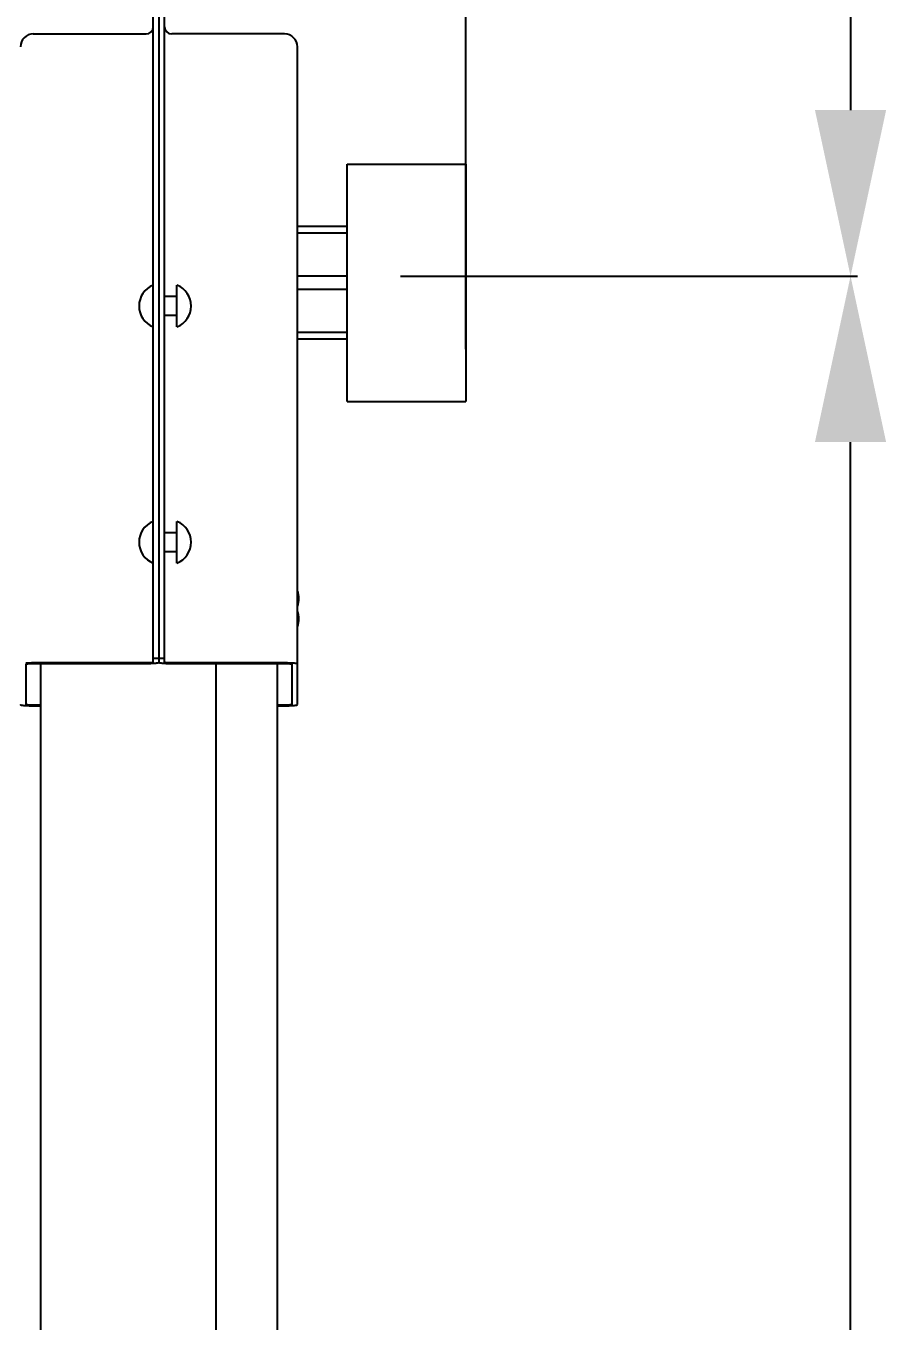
# Model space of a CAD drawing. Header units: millimetres. Extents: x 6781 to 13993, y -7973 to 4183.
# Drawn here: x 9893 to 10074.4, y 2840.7 to 3113.8 of the extents above; entities that cross this region are included whole.
import ezdxf

# ---------------------------------------------------------------- set-up
doc = ezdxf.new("R2010")
doc.units = ezdxf.units.MM
doc.header["$LTSCALE"] = 307.34
doc.header["$PDMODE"] = 3
doc.header["$PDSIZE"] = 8
doc.layers.get('0').update_dxf_attribs({"linetype": 'CONTINUOUS'})
doc.layers.get('Defpoints').update_dxf_attribs({"linetype": 'CONTINUOUS'})
doc.styles.get("Standard").update_dxf_attribs({"font": 'calibri.ttf'})
doc.dimstyles.new('DIMSTYLE_1', dxfattribs={"dimtxt": 40, "dimasz": 35, "dimexe": 1.5, "dimexo": 1, "dimgap": 1, "dimtad": 1, "dimdsep": 46, "dimtxsty": 'Standard', "dimblk": '_FILLED', "dimblk1": '_FILLED', "dimblk2": '_FILLED', "dimcen": 0.09, "dimazin": 2, "dimtp": 0.01, "dimtm": 0.01, "dimtfac": 1, "dimtofl": 0, "dimtmove": 0, "dimatfit": 3, "dimldrblk": '_FILLED', "dimfxl": 1, "dimtolj": 1, "dimarcsym": 0})
doc.dimstyles.new('DIMSTYLE_2', dxfattribs={"dimtxt": 35, "dimasz": 35, "dimexe": 1.5, "dimexo": 1, "dimgap": 0.875, "dimtad": 1, "dimdec": 0, "dimdsep": 46, "dimtxsty": 'Standard', "dimblk": '_FILLED', "dimblk1": '_FILLED', "dimblk2": '_FILLED', "dimcen": 0.09, "dimazin": 2, "dimtp": 0.01, "dimtm": 0.01, "dimtfac": 1, "dimtdec": 0, "dimtofl": 0, "dimtmove": 0, "dimatfit": 3, "dimldrblk": '_FILLED', "dimfxl": 1, "dimtolj": 1, "dimarcsym": 0})

# ---------------------------------------------------------------- blocks, each defined once
blk = doc.blocks.new('_FILLED')
at = {"color": 0, "linetype": 'ByBlock'}
blk.add_solid([(0, 0), (-1, 0.2143), (-1, -0.2143)], dxfattribs=at)
blk = doc.blocks.new('*D345')
at = {"color": 0, "linetype": 'Continuous', "lineweight": -2}
for p, q in [((9971.97, 3061.08), (10068.38, 3061.08)), ((10066.88, 2107.73), (10066.88, 3026.08)), ((9952.7, 2072.73), (10068.38, 2072.73))]:
    blk.add_line(p, q, dxfattribs=at)
at = {"layer": 'Defpoints', "color": 0}
for p in [(9970.97, 3061.08), (10066.88, 3061.08), (9951.7, 2072.73)]:
    blk.add_point(p, dxfattribs=at)
at = {"color": 0, "linetype": 'ByBlock', "lineweight": -2, "xscale": 35, "yscale": 35, "zscale": 35}
for p, rotation in [((10066.88, 3061.08), 90), ((10066.88, 2072.73), 270)]:
    blk.add_blockref('_FILLED', p, dxfattribs=dict(at, rotation=rotation))
at = {"color": 0, "lineweight": 25, "insert": (10012.54, 2574.81), "char_height": 40, "attachment_point": 2, "rotation": 90, "line_spacing_factor": 0.9}
blk.add_mtext('\\A1;D', dxfattribs=at)
blk = doc.blocks.new('*D571')
at = {"color": 0, "linetype": 'Continuous', "lineweight": -2}
for p, q in [((9589.65, 3277.66), (10068.38, 3277.66)), ((10066.88, 3242.66), (10066.88, 3096.08)), ((9972.97, 3061.08), (10068.38, 3061.08))]:
    blk.add_line(p, q, dxfattribs=at)
at = {"layer": 'Defpoints', "color": 0}
for p in [(9588.65, 3277.66), (9971.97, 3061.08), (10066.88, 3061.08)]:
    blk.add_point(p, dxfattribs=at)
at = {"color": 0, "linetype": 'ByBlock', "lineweight": -2, "xscale": 35, "yscale": 35, "zscale": 35}
for p, rotation in [((10066.88, 3277.66), 90), ((10066.88, 3061.08), 270)]:
    blk.add_blockref('_FILLED', p, dxfattribs=dict(at, rotation=rotation))
at = {"color": 0, "lineweight": 25, "insert": (10048.25, 3169.37), "char_height": 35, "attachment_point": 5, "rotation": 90}
blk.add_mtext('\\A1;\\A1;217', dxfattribs=at)
blk = doc.blocks.new('*D575')
at = {"color": 0, "linetype": 'Continuous', "lineweight": -2}
for p, q in [((7353.4, 3070.86), (7353.4, 3460.04)), ((7388.4, 3458.54), (9950.73, 3458.54)), ((9985.73, 3045.68), (9985.73, 3460.04))]:
    blk.add_line(p, q, dxfattribs=at)
at = {"layer": 'Defpoints', "color": 0}
for p in [(9985.73, 3458.54), (7353.4, 3069.86), (9985.73, 3044.68)]:
    blk.add_point(p, dxfattribs=at)
at = {"color": 0, "linetype": 'ByBlock', "lineweight": -2, "xscale": 35, "yscale": 35, "zscale": 35, "rotation": 180}
blk.add_blockref('_FILLED', (7353.4, 3458.54), dxfattribs=at)
at = {"color": 0, "linetype": 'ByBlock', "lineweight": -2, "xscale": 35, "yscale": 35, "zscale": 35}
blk.add_blockref('_FILLED', (9985.73, 3458.54), dxfattribs=at)
at = {"color": 0, "lineweight": 25, "insert": (8687.25, 3479.94), "char_height": 40, "attachment_point": 5}
blk.add_mtext('\\A1;\\A1;C', dxfattribs=at)

msp = doc.modelspace()

# ---------------------------------------------------------------- linework, layer by layer
at = {"color": 0, "linetype": 'Continuous', "lineweight": 25}
for p, q in [((9919.83522, 2979.61462), (9919.83522, 3122.95846)), ((9921.03522, 3122.95846), (9921.03522, 2979.61462)), ((9922.23522, 2979.61462), (9922.23522, 3122.95846)), ((9894.53522, 3112.15846), (9918.33522, 3112.15846)), ((9947.53522, 3112.15846), (9923.73522, 3112.15846)), ((9950.23522, 2970.69247), (9950.23522, 3109.45846)), ((9960.73345, 3034.65846), (9960.73345, 3084.65846)), ((9960.73345, 3084.65846), (9985.73345, 3084.65846)), ((9985.73345, 3084.65846), (9985.73345, 3034.65846)), ((9960.73345, 3071.55845), (9950.23522, 3071.55845)), ((9960.73345, 3070.14084), (9950.23522, 3070.14084)), ((9960.73345, 3061.07607), (9950.23522, 3061.07607)), ((9924.83522, 3050.36682), (9924.83522, 3059.16682)), ((9960.73345, 3058.24084), (9950.23522, 3058.24084)), ((9924.83522, 3056.76682), (9922.23522, 3056.76682)), ((9924.83522, 3052.76682), (9922.23522, 3052.76682)), ((9960.73345, 3049.17607), (9950.23522, 3049.17607)), ((9960.73345, 3047.75845), (9950.23522, 3047.75845)), ((9960.73345, 3034.65846), (9985.73345, 3034.65846)), ((9924.83522, 3000.55187), (9924.83522, 3009.35187)), ((9924.83522, 3006.95187), (9922.23522, 3006.95187)), ((9924.83522, 3002.95187), (9922.23522, 3002.95187)), ((9922.23522, 2980.414), (9919.83522, 2980.414)), ((9893.03522, 2970.69247), (9893.03522, 2979.25361)), ((9918.33522, 2979.48569), (9894.53522, 2979.48569)), ((9894.53522, 2979.38254), (9918.33522, 2979.38254)), ((9896.03522, 2979.38254), (9896.03522, 2161.93269)), ((9947.53522, 2979.48569), (9923.73522, 2979.48569)), ((9923.73522, 2979.38254), (9947.53522, 2979.38254)), ((9933.03522, 2979.38254), (9933.03522, 2161.93269)), ((9946.03522, 2161.93269), (9946.03522, 2979.38254)), ((9949.03522, 2979.25361), (9949.03522, 2970.69247)), ((9896.03522, 2970.56354), (9894.53522, 2970.56354)), ((9894.53522, 2970.46039), (9896.03522, 2970.46039)), ((9947.53522, 2970.56354), (9946.03522, 2970.56354)), ((9946.03522, 2970.46039), (9947.53522, 2970.46039))]:
    msp.add_line(p, q, dxfattribs=at)
for centre, radius, start, end in [((9894.53522, 3109.45846), 2.7, 90, 180), ((9918.33522, 3113.65846), 1.5, 270, 0), ((9923.73522, 3113.65846), 1.5, 180, 270), ((9947.53522, 3109.45846), 2.7, 0, 90), ((9921.56189, 3054.76682), 4.72667, 111.426246, 248.5737539), ((9923.10856, 3054.76682), 4.72667, 291.426246, 68.5737539), ((9921.56189, 3004.95187), 4.72667, 111.426246, 248.5737539), ((9923.10856, 3004.95187), 4.72667, 291.426246, 68.5737539), ((9945.80856, 2993.0627), 4.72667, 339.4873868, 20.5126131), ((9945.80856, 2988.76494), 4.72667, 339.4873868, 20.5126131), ((9894.05452, 2961.70208), 17.77374, 93.2912391, 93.4459808), ((9947.93216, 2960.22345), 19.25475, 86.7124839, 87.1586192)]:
    msp.add_arc(centre, radius, start, end, dxfattribs=at)
for points, knots in [([(9894.53522, 2979.48569), (9894.40315, 2979.48569), (9893.90259, 2979.48243), (9893.402, 2979.46767), (9893.0341, 2979.44651)], [0, 0, 0, 0, 0.263842847, 1, 1, 1, 1]), ([(9893.03522, 2979.25361), (9893.03522, 2979.29508), (9893.25692, 2979.30771), (9893.5044, 2979.35936), (9893.99903, 2979.37435), (9894.34383, 2979.38254), (9894.53522, 2979.38254)], [0, 0, 0, 0, 0.082187438, 0.298778807, 0.620693366, 1, 1, 1, 1]), ([(9919.83522, 2979.61462), (9919.83522, 2979.57315), (9919.61352, 2979.56052), (9919.36604, 2979.50886), (9918.87142, 2979.49388), (9918.52662, 2979.48569), (9918.33522, 2979.48569)], [0, 0, 0, 0, 0.082187438, 0.298778807, 0.620693366, 1, 1, 1, 1]), ([(9918.33522, 2979.38254), (9918.47209, 2979.38254), (9918.98864, 2979.38603), (9919.50524, 2979.40171), (9919.88427, 2979.42454)], [0, 0, 0, 0, 0.264944794, 1, 1, 1, 1]), ([(9919.88427, 2979.42454), (9920.04484, 2979.43421), (9920.32226, 2979.4544), (9920.69834, 2979.49793), (9920.89453, 2979.53875), (9921.03522, 2979.58295), (9921.03522, 2979.61462)], [0, 0, 0, 0, 0.409403816, 0.721332401, 0.919407178, 1, 1, 1, 1]), ([(9921.03522, 2979.61462), (9921.03522, 2979.58203), (9921.18143, 2979.53772), (9921.38347, 2979.49589), (9921.77207, 2979.45222), (9922.05819, 2979.43194), (9922.2237, 2979.42232)], [0, 0, 0, 0, 0.080393219, 0.278816691, 0.591040884, 1, 1, 1, 1]), ([(9922.2237, 2979.42232), (9922.33954, 2979.41559), (9922.84302, 2979.39124), (9923.3472, 2979.38254), (9923.73522, 2979.38254)], [0, 0, 0, 0, 0.230193862, 1, 1, 1, 1]), ([(9923.73522, 2979.48569), (9923.54383, 2979.48569), (9923.19903, 2979.49388), (9922.7044, 2979.50886), (9922.45692, 2979.56052), (9922.23522, 2979.57315), (9922.23522, 2979.61462)], [0, 0, 0, 0, 0.379306982, 0.701221539, 0.917812707, 1, 1, 1, 1]), ([(9948.88664, 2979.45452), (9948.78102, 2979.45977), (9948.33079, 2979.47864), (9947.88009, 2979.48569), (9947.53522, 2979.48569)], [0, 0, 0, 0, 0.234674536, 1, 1, 1, 1]), ([(9947.53522, 2979.38254), (9947.72662, 2979.38254), (9948.07142, 2979.37435), (9948.56605, 2979.35936), (9948.81352, 2979.30771), (9949.03522, 2979.29508), (9949.03522, 2979.25361)], [0, 0, 0, 0, 0.379306982, 0.701221539, 0.917812707, 1, 1, 1, 1]), ([(9950.23522, 2979.25361), (9950.23522, 2979.28646), (9950.08748, 2979.33078), (9949.88382, 2979.3729), (9949.49176, 2979.4166), (9949.20323, 2979.43691), (9949.03635, 2979.44651)], [0, 0, 0, 0, 0.080341886, 0.278862968, 0.591167944, 1, 1, 1, 1]), ([(9891.83522, 2970.69247), (9891.83522, 2970.65988), (9891.98143, 2970.61558), (9892.18347, 2970.57375), (9892.57207, 2970.53007), (9892.85819, 2970.50979), (9893.0237, 2970.50017)], [0, 0, 0, 0, 0.080393219, 0.278816691, 0.591040884, 1, 1, 1, 1]), ([(9893.0237, 2970.50017), (9893.13954, 2970.49344), (9893.64302, 2970.46909), (9894.1472, 2970.46039), (9894.53522, 2970.46039)], [0, 0, 0, 0, 0.230193862, 1, 1, 1, 1]), ([(9894.53522, 2970.56354), (9894.34383, 2970.56354), (9893.99903, 2970.57173), (9893.5044, 2970.58672), (9893.25692, 2970.63837), (9893.03522, 2970.651), (9893.03522, 2970.69247)], [0, 0, 0, 0, 0.379306982, 0.701221539, 0.917812707, 1, 1, 1, 1]), ([(9949.03522, 2970.69247), (9949.03522, 2970.651), (9948.81352, 2970.63837), (9948.56604, 2970.58672), (9948.07142, 2970.57173), (9947.72662, 2970.56354), (9947.53522, 2970.56354)], [0, 0, 0, 0, 0.082187438, 0.298778807, 0.620693366, 1, 1, 1, 1]), ([(9947.53522, 2970.46039), (9947.67209, 2970.46039), (9948.18864, 2970.46388), (9948.70524, 2970.47956), (9949.08427, 2970.50239)], [0, 0, 0, 0, 0.264944794, 1, 1, 1, 1]), ([(9949.08427, 2970.50239), (9949.24484, 2970.51206), (9949.52226, 2970.53225), (9949.89834, 2970.57578), (9950.09453, 2970.6166), (9950.23522, 2970.6608), (9950.23522, 2970.69247)], [0, 0, 0, 0, 0.409403816, 0.721332401, 0.919407178, 1, 1, 1, 1])]:
    msp.add_open_spline(points, degree=3, knots=knots, dxfattribs=at)

# ---------------------------------------------------------------- dimensions: what is measured, and where the dimension line sits
dim = msp.add_linear_dim(base=(9985.73345, 3458.53644), p1=(7353.39946, 3069.85845), p2=(9985.73345, 3044.67724), text='\\A1;C', dimstyle='DIMSTYLE_1', override={"dimtxsty": 'Standard', "dimldrblk": '_FILLED'}, dxfattribs=at)
dim.commit()
dim.dimension.update_dxf_attribs({"geometry": '*D575', "text_midpoint": (8687.24722, 3458.53644), "dimtype": 160})
dim = msp.add_linear_dim(base=(10066.87652, 3061.07607), p1=(9588.65239, 3277.65869), p2=(9971.96867, 3061.07607), angle=90, text='\\A1;<>', dimstyle='DIMSTYLE_2', override={"dimtxsty": 'Standard', "dimldrblk": '_FILLED'}, dxfattribs=at)
dim.commit()
dim.dimension.update_dxf_attribs({"geometry": '*D571', "text_midpoint": (10048.24575, 3169.36738)})
dim = msp.add_linear_dim(base=(10066.87652, 3061.07607), p1=(9951.6951, 2072.73462), p2=(9970.96867, 3061.07607), angle=90, text='D', dimstyle='DIMSTYLE_1', dxfattribs=at)
dim.commit()
dim.dimension.update_dxf_attribs({"geometry": '*D345', "text_midpoint": (10066.87652, 2574.80749), "dimtype": 160})

doc.saveas('drawing.dxf')
